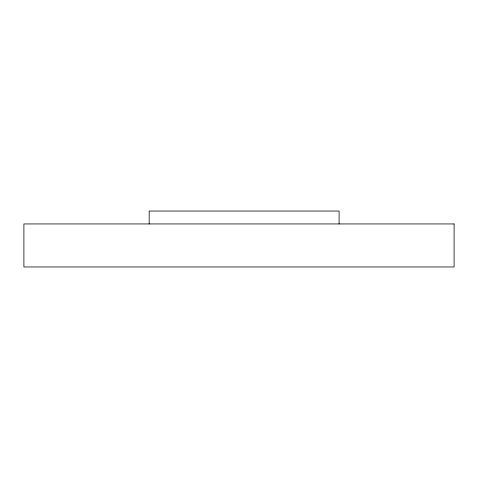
<?xml version="1.0" encoding="UTF-8"?>
<svg xmlns="http://www.w3.org/2000/svg" width="478" height="478" viewBox="0 0 478 478"><rect width="100%" height="100%" fill="white"/><g stroke="black" fill="none" stroke-linecap="round" stroke-linejoin="round"><path stroke-width="0.72" d="M339.093 223.943L339.093 211.037L149.166 211.037L149.166 223.943M454.1 223.943L23.9 223.943L23.9 266.963L454.1 266.963L454.1 223.943"/></g></svg>
